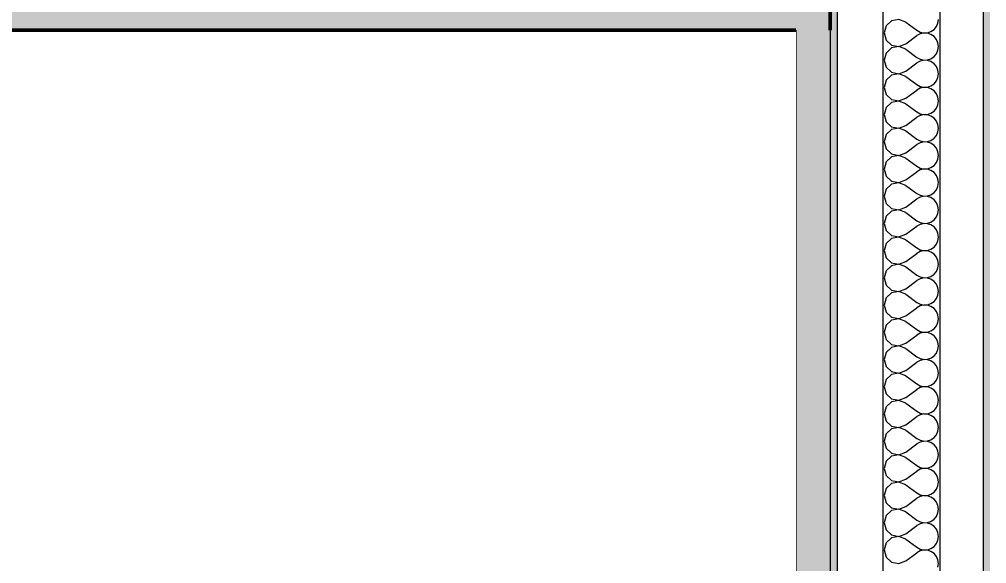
# Model space of a CAD drawing. Header units: millimetres. Extents: x -48147 to 1414029, y -496296 to 18123.
# Drawn here: x 1379177.3 to 1379601, y -475920.1 to -475682 of the extents above; entities that cross this region are included whole.
import ezdxf

# ---------------------------------------------------------------- set-up
doc = ezdxf.new("R2010")
doc.units = ezdxf.units.MM
doc.header["$MEASUREMENT"] = 0
doc.linetypes.add('Wipeout_Contour', pattern=[1000, 0, -1000])
for name, color, linetype in [('New_A-20-M_Ceiling', 7, 'Continuous'), ('New_A-25-M_Wall_Int', 7, 'Continuous'), ('New_A-95-D_1_20', 7, 'Continuous')]:
    doc.layers.add(name, color=color, linetype=linetype)
for name, color, linetype, lineweight, true_color in [('New_A-20-M_Ceiling_Pen_No__107', 7, 'Continuous', 15, 0xa6a6a6), ('New_A-20-M_Ceiling_Pen_No__29', 7, 'Continuous', 50, 0x2a2a2a), ('New_A-25-M_Wall_Int_Pen_No__107', 7, 'Continuous', 15, 0xa6a6a6)]:
    doc.layers.add(name, color=color, linetype=linetype, lineweight=lineweight, true_color=true_color)
doc.layers.add('New_A-25-M_Wall_Int_Pen_No__1', color=7, linetype='Continuous', lineweight=13)
doc.layers.add('New_A-95-D_1_20_Pen_No__1', color=7, linetype='Continuous', lineweight=13)
doc.styles.add('GENERATED_STYLE_1', font='')
doc.styles.get('GENERATED_STYLE_1').set_extended_font_data('Arial')
doc.dimstyles.new('GENERATED_STYLE__4', dxfattribs={"dimtxt": 125, "dimasz": 47.5, "dimexe": 0.18, "dimexo": 50, "dimgap": 0.09, "dimtad": 1, "dimdec": 0, "dimzin": 0, "dimdsep": 46, "dimtxsty": 'GENERATED_STYLE_1', "dimblk": 'ARROWHEAD_2', "dimblk1": 'ARROWHEAD_2', "dimblk2": 'ARROWHEAD_2', "dimcen": 0.09, "dimclrd": 7, "dimclre": 7, "dimclrt": 7, "dimadec": 0, "dimazin": 0, "dimtfac": 1, "dimtdec": 4, "dimtmove": 0, "dimatfit": 3, "dimfxl": 1, "dimtolj": 1, "dimtzin": 0, "dimarcsym": 0})

# ---------------------------------------------------------------- blocks, each defined once
blk = doc.blocks.new('*X200', base_point=(1372879, -490836.73))
at = {"layer": 'New_A-25-M_Wall_Int_Pen_No__107', "linetype": 'Continuous'}
for p, q in [((1379559.35, -475682.6), (1379556.95, -475684.79)), ((1379562.55, -475681.99), (1379559.35, -475682.6)), ((1379565.58, -475683.16), (1379562.55, -475681.99)), ((1379579.64, -475683.6), (1379579.87, -475681.97)), ((1379556.95, -475684.79), (1379556.06, -475687.92)), ((1379565.58, -475683.16), (1379570.35, -475686.73)), ((1379570.35, -475686.73), (1379571.78, -475687.53)), ((1379576.58, -475687.29), (1379577.93, -475686.36)), ((1379577.93, -475686.36), (1379578.98, -475685.1)), ((1379578.98, -475685.1), (1379579.64, -475683.6)), ((1379556.06, -475687.92), (1379556.95, -475691.05)), ((1379556.95, -475691.05), (1379559.35, -475693.25)), ((1379565.58, -475692.68), (1379570.35, -475689.11)), ((1379571.78, -475688.32), (1379570.35, -475689.11)), ((1379571.78, -475687.53), (1379573.38, -475687.9)), ((1379573.38, -475687.95), (1379571.78, -475688.32)), ((1379573.38, -475687.9), (1379575.02, -475687.82)), ((1379575.02, -475688.03), (1379573.38, -475687.95)), ((1379575.02, -475687.82), (1379576.58, -475687.29)), ((1379576.58, -475688.55), (1379575.02, -475688.03)), ((1379577.93, -475689.48), (1379576.58, -475688.55)), ((1379578.98, -475690.75), (1379577.93, -475689.48)), ((1379579.64, -475692.25), (1379578.98, -475690.75)), ((1379559.35, -475694.5), (1379556.95, -475696.7)), ((1379559.35, -475693.25), (1379562.55, -475693.85)), ((1379562.55, -475693.9), (1379559.35, -475694.5)), ((1379562.55, -475693.85), (1379565.58, -475692.68)), ((1379565.58, -475695.07), (1379562.55, -475693.9)), ((1379565.58, -475695.07), (1379570.35, -475698.64)), ((1379579.87, -475693.88), (1379579.64, -475692.25)), ((1379579.64, -475695.5), (1379579.87, -475693.88)), ((1379556.95, -475696.7), (1379556.06, -475699.83)), ((1379570.35, -475698.64), (1379571.78, -475699.43)), ((1379571.78, -475699.43), (1379573.38, -475699.8)), ((1379575.02, -475699.72), (1379576.58, -475699.2)), ((1379576.58, -475699.2), (1379577.93, -475698.27)), ((1379577.93, -475698.27), (1379578.98, -475697)), ((1379578.98, -475697), (1379579.64, -475695.5)), ((1379556.06, -475699.83), (1379556.95, -475702.96)), ((1379556.95, -475702.96), (1379559.35, -475705.15)), ((1379565.58, -475704.59), (1379570.35, -475701.02)), ((1379571.78, -475700.22), (1379570.35, -475701.02)), ((1379573.38, -475699.85), (1379571.78, -475700.22)), ((1379573.38, -475699.8), (1379575.02, -475699.72)), ((1379575.02, -475699.93), (1379573.38, -475699.85)), ((1379576.58, -475700.46), (1379575.02, -475699.93)), ((1379577.93, -475701.39), (1379576.58, -475700.46)), ((1379578.98, -475702.65), (1379577.93, -475701.39)), ((1379579.64, -475704.15), (1379578.98, -475702.65)), ((1379559.35, -475706.41), (1379556.95, -475708.6)), ((1379559.35, -475705.15), (1379562.55, -475705.76)), ((1379562.55, -475705.8), (1379559.35, -475706.41)), ((1379562.55, -475705.76), (1379565.58, -475704.59)), ((1379565.58, -475706.97), (1379562.55, -475705.8)), ((1379565.58, -475706.97), (1379570.35, -475710.54)), ((1379578.98, -475708.91), (1379579.64, -475707.41)), ((1379579.87, -475705.78), (1379579.64, -475704.15)), ((1379579.64, -475707.41), (1379579.87, -475705.78)), ((1379556.95, -475708.6), (1379556.06, -475711.73)), ((1379556.06, -475711.73), (1379556.95, -475714.86)), ((1379570.35, -475710.54), (1379571.78, -475711.34)), ((1379571.78, -475712.13), (1379570.35, -475712.92)), ((1379571.78, -475711.34), (1379573.38, -475711.71)), ((1379573.38, -475711.76), (1379571.78, -475712.13)), ((1379573.38, -475711.71), (1379575.02, -475711.63)), ((1379575.02, -475711.84), (1379573.38, -475711.76)), ((1379575.02, -475711.63), (1379576.58, -475711.1)), ((1379576.58, -475712.36), (1379575.02, -475711.84)), ((1379576.58, -475711.1), (1379577.93, -475710.17)), ((1379577.93, -475710.17), (1379578.98, -475708.91)), ((1379556.95, -475714.86), (1379559.35, -475717.06)), ((1379562.55, -475717.66), (1379565.58, -475716.49)), ((1379565.58, -475716.49), (1379570.35, -475712.92)), ((1379577.93, -475713.29), (1379576.58, -475712.36)), ((1379578.98, -475714.56), (1379577.93, -475713.29)), ((1379579.64, -475716.06), (1379578.98, -475714.56)), ((1379579.87, -475717.68), (1379579.64, -475716.06)), ((1379556.95, -475720.51), (1379556.06, -475723.64)), ((1379559.35, -475718.31), (1379556.95, -475720.51)), ((1379559.35, -475717.06), (1379562.55, -475717.66)), ((1379562.55, -475717.71), (1379559.35, -475718.31)), ((1379565.58, -475718.88), (1379562.55, -475717.71)), ((1379565.58, -475718.88), (1379570.35, -475722.45)), ((1379578.98, -475720.81), (1379579.64, -475719.31)), ((1379579.64, -475719.31), (1379579.87, -475717.68)), ((1379556.06, -475723.64), (1379556.95, -475726.77)), ((1379565.58, -475728.4), (1379570.35, -475724.83)), ((1379570.35, -475722.45), (1379571.78, -475723.24)), ((1379571.78, -475724.03), (1379570.35, -475724.83)), ((1379571.78, -475723.24), (1379573.38, -475723.61)), ((1379573.38, -475723.66), (1379571.78, -475724.03)), ((1379573.38, -475723.61), (1379575.02, -475723.53)), ((1379575.02, -475723.74), (1379573.38, -475723.66)), ((1379575.02, -475723.53), (1379576.58, -475723.01)), ((1379576.58, -475724.27), (1379575.02, -475723.74)), ((1379576.58, -475723.01), (1379577.93, -475722.08)), ((1379577.93, -475725.2), (1379576.58, -475724.27)), ((1379577.93, -475722.08), (1379578.98, -475720.81)), ((1379556.95, -475726.77), (1379559.35, -475728.96)), ((1379559.35, -475728.96), (1379562.55, -475729.57)), ((1379562.55, -475729.57), (1379565.58, -475728.4)), ((1379578.98, -475726.46), (1379577.93, -475725.2)), ((1379579.64, -475727.96), (1379578.98, -475726.46)), ((1379579.87, -475729.59), (1379579.64, -475727.96)), ((1379556.95, -475732.41), (1379556.06, -475735.54)), ((1379559.35, -475730.22), (1379556.95, -475732.41)), ((1379562.55, -475729.61), (1379559.35, -475730.22)), ((1379565.58, -475730.78), (1379562.55, -475729.61)), ((1379565.58, -475730.78), (1379570.35, -475734.35)), ((1379577.93, -475733.98), (1379578.98, -475732.72)), ((1379578.98, -475732.72), (1379579.64, -475731.22)), ((1379579.64, -475731.22), (1379579.87, -475729.59)), ((1379556.06, -475735.54), (1379556.95, -475738.67)), ((1379565.58, -475740.3), (1379570.35, -475736.73)), ((1379570.35, -475734.35), (1379571.78, -475735.15)), ((1379571.78, -475735.94), (1379570.35, -475736.73)), ((1379571.78, -475735.15), (1379573.38, -475735.52)), ((1379573.38, -475735.57), (1379571.78, -475735.94)), ((1379573.38, -475735.52), (1379575.02, -475735.44)), ((1379575.02, -475735.65), (1379573.38, -475735.57)), ((1379575.02, -475735.44), (1379576.58, -475734.91)), ((1379576.58, -475736.17), (1379575.02, -475735.65)), ((1379576.58, -475734.91), (1379577.93, -475733.98)), ((1379577.93, -475737.1), (1379576.58, -475736.17)), ((1379578.98, -475738.36), (1379577.93, -475737.1)), ((1379556.95, -475738.67), (1379559.35, -475740.87)), ((1379559.35, -475740.87), (1379562.55, -475741.47)), ((1379562.55, -475741.52), (1379559.35, -475742.12)), ((1379562.55, -475741.47), (1379565.58, -475740.3)), ((1379565.58, -475742.68), (1379562.55, -475741.52)), ((1379579.64, -475739.87), (1379578.98, -475738.36)), ((1379579.87, -475741.49), (1379579.64, -475739.87)), ((1379579.64, -475743.12), (1379579.87, -475741.49)), ((1379556.95, -475744.32), (1379556.06, -475747.45)), ((1379559.35, -475742.12), (1379556.95, -475744.32)), ((1379565.58, -475742.68), (1379570.35, -475746.26)), ((1379576.58, -475746.82), (1379577.93, -475745.89)), ((1379577.93, -475745.89), (1379578.98, -475744.62)), ((1379578.98, -475744.62), (1379579.64, -475743.12)), ((1379556.06, -475747.45), (1379556.95, -475750.58)), ((1379565.58, -475752.21), (1379570.35, -475748.64)), ((1379570.35, -475746.26), (1379571.78, -475747.05)), ((1379571.78, -475747.84), (1379570.35, -475748.64)), ((1379571.78, -475747.05), (1379573.38, -475747.42)), ((1379573.38, -475747.47), (1379571.78, -475747.84)), ((1379573.38, -475747.42), (1379575.02, -475747.34)), ((1379575.02, -475747.55), (1379573.38, -475747.47)), ((1379575.02, -475747.34), (1379576.58, -475746.82)), ((1379576.58, -475748.08), (1379575.02, -475747.55)), ((1379577.93, -475749.01), (1379576.58, -475748.08)), ((1379578.98, -475750.27), (1379577.93, -475749.01)), ((1379579.64, -475751.77), (1379578.98, -475750.27)), ((1379556.95, -475750.58), (1379559.35, -475752.77)), ((1379559.35, -475754.03), (1379556.95, -475756.22)), ((1379559.35, -475752.77), (1379562.55, -475753.38)), ((1379562.55, -475753.42), (1379559.35, -475754.03)), ((1379562.55, -475753.38), (1379565.58, -475752.21)), ((1379565.58, -475754.59), (1379562.55, -475753.42)), ((1379565.58, -475754.59), (1379570.35, -475758.16)), ((1379579.87, -475753.4), (1379579.64, -475751.77)), ((1379579.64, -475755.03), (1379579.87, -475753.4)), ((1379556.95, -475756.22), (1379556.06, -475759.35)), ((1379570.35, -475758.16), (1379571.78, -475758.96)), ((1379575.02, -475759.25), (1379576.58, -475758.72)), ((1379576.58, -475758.72), (1379577.93, -475757.79)), ((1379577.93, -475757.79), (1379578.98, -475756.53)), ((1379578.98, -475756.53), (1379579.64, -475755.03)), ((1379556.06, -475759.35), (1379556.95, -475762.48)), ((1379556.95, -475762.48), (1379559.35, -475764.68)), ((1379565.58, -475764.11), (1379570.35, -475760.54)), ((1379571.78, -475759.75), (1379570.35, -475760.54)), ((1379571.78, -475758.96), (1379573.38, -475759.33)), ((1379573.38, -475759.38), (1379571.78, -475759.75)), ((1379573.38, -475759.33), (1379575.02, -475759.25)), ((1379575.02, -475759.46), (1379573.38, -475759.38)), ((1379576.58, -475759.98), (1379575.02, -475759.46)), ((1379577.93, -475760.91), (1379576.58, -475759.98)), ((1379578.98, -475762.17), (1379577.93, -475760.91)), ((1379579.64, -475763.68), (1379578.98, -475762.17)), ((1379559.35, -475765.93), (1379556.95, -475768.13)), ((1379559.35, -475764.68), (1379562.55, -475765.28)), ((1379562.55, -475765.33), (1379559.35, -475765.93)), ((1379562.55, -475765.28), (1379565.58, -475764.11)), ((1379565.58, -475766.49), (1379562.55, -475765.33)), ((1379565.58, -475766.49), (1379570.35, -475770.07)), ((1379578.98, -475768.43), (1379579.64, -475766.93)), ((1379579.87, -475765.3), (1379579.64, -475763.68)), ((1379579.64, -475766.93), (1379579.87, -475765.3)), ((1379556.95, -475768.13), (1379556.06, -475771.26)), ((1379556.06, -475771.26), (1379556.95, -475774.39)), ((1379570.35, -475770.07), (1379571.78, -475770.86)), ((1379571.78, -475770.86), (1379573.38, -475771.23)), ((1379573.38, -475771.28), (1379571.78, -475771.65)), ((1379573.38, -475771.23), (1379575.02, -475771.15)), ((1379575.02, -475771.36), (1379573.38, -475771.28)), ((1379575.02, -475771.15), (1379576.58, -475770.63)), ((1379576.58, -475771.88), (1379575.02, -475771.36)), ((1379576.58, -475770.63), (1379577.93, -475769.7)), ((1379577.93, -475769.7), (1379578.98, -475768.43)), ((1379556.95, -475774.39), (1379559.35, -475776.58)), ((1379565.58, -475776.02), (1379570.35, -475772.45)), ((1379571.78, -475771.65), (1379570.35, -475772.45)), ((1379577.93, -475772.81), (1379576.58, -475771.88)), ((1379578.98, -475774.08), (1379577.93, -475772.81)), ((1379579.64, -475775.58), (1379578.98, -475774.08)), ((1379579.87, -475777.21), (1379579.64, -475775.58)), ((1379556.95, -475780.03), (1379556.06, -475783.16)), ((1379559.35, -475777.84), (1379556.95, -475780.03)), ((1379559.35, -475776.58), (1379562.55, -475777.18)), ((1379562.55, -475777.23), (1379559.35, -475777.84)), ((1379562.55, -475777.18), (1379565.58, -475776.02)), ((1379565.58, -475778.4), (1379562.55, -475777.23)), ((1379565.58, -475778.4), (1379570.35, -475781.97)), ((1379578.98, -475780.34), (1379579.64, -475778.84)), ((1379579.64, -475778.84), (1379579.87, -475777.21)), ((1379556.06, -475783.16), (1379556.95, -475786.29)), ((1379570.35, -475781.97), (1379571.78, -475782.77)), ((1379571.78, -475783.56), (1379570.35, -475784.35)), ((1379571.78, -475782.77), (1379573.38, -475783.14)), ((1379573.38, -475783.19), (1379571.78, -475783.56)), ((1379573.38, -475783.14), (1379575.02, -475783.06)), ((1379575.02, -475783.26), (1379573.38, -475783.19)), ((1379575.02, -475783.06), (1379576.58, -475782.53)), ((1379576.58, -475783.79), (1379575.02, -475783.26)), ((1379576.58, -475782.53), (1379577.93, -475781.6)), ((1379577.93, -475784.72), (1379576.58, -475783.79)), ((1379577.93, -475781.6), (1379578.98, -475780.34)), ((1379556.95, -475786.29), (1379559.35, -475788.48)), ((1379559.35, -475788.48), (1379562.55, -475789.09)), ((1379562.55, -475789.09), (1379565.58, -475787.92)), ((1379565.58, -475787.92), (1379570.35, -475784.35)), ((1379578.98, -475785.98), (1379577.93, -475784.72)), ((1379579.64, -475787.49), (1379578.98, -475785.98)), ((1379579.87, -475789.11), (1379579.64, -475787.49)), ((1379556.95, -475791.94), (1379556.06, -475795.07)), ((1379559.35, -475789.74), (1379556.95, -475791.94)), ((1379562.55, -475789.14), (1379559.35, -475789.74)), ((1379565.58, -475790.3), (1379562.55, -475789.14)), ((1379565.58, -475790.3), (1379570.35, -475793.88)), ((1379577.93, -475793.51), (1379578.98, -475792.24)), ((1379578.98, -475792.24), (1379579.64, -475790.74)), ((1379579.64, -475790.74), (1379579.87, -475789.11)), ((1379556.06, -475795.07), (1379556.95, -475798.2)), ((1379565.58, -475799.83), (1379570.35, -475796.26)), ((1379570.35, -475793.88), (1379571.78, -475794.67)), ((1379571.78, -475795.46), (1379570.35, -475796.26)), ((1379571.78, -475794.67), (1379573.38, -475795.04)), ((1379573.38, -475795.09), (1379571.78, -475795.46)), ((1379573.38, -475795.04), (1379575.02, -475794.96)), ((1379575.02, -475795.17), (1379573.38, -475795.09)), ((1379575.02, -475794.96), (1379576.58, -475794.44)), ((1379576.58, -475795.69), (1379575.02, -475795.17)), ((1379576.58, -475794.44), (1379577.93, -475793.51)), ((1379577.93, -475796.62), (1379576.58, -475795.69)), ((1379578.98, -475797.89), (1379577.93, -475796.62)), ((1379556.95, -475798.2), (1379559.35, -475800.39)), ((1379559.35, -475800.39), (1379562.55, -475800.99)), ((1379562.55, -475801.04), (1379559.35, -475801.65)), ((1379562.55, -475800.99), (1379565.58, -475799.83)), ((1379565.58, -475802.21), (1379562.55, -475801.04)), ((1379579.64, -475799.39), (1379578.98, -475797.89)), ((1379579.87, -475801.02), (1379579.64, -475799.39)), ((1379579.64, -475802.64), (1379579.87, -475801.02)), ((1379556.95, -475803.84), (1379556.06, -475806.97)), ((1379559.35, -475801.65), (1379556.95, -475803.84)), ((1379565.58, -475802.21), (1379570.35, -475805.78)), ((1379576.58, -475806.34), (1379577.93, -475805.41)), ((1379577.93, -475805.41), (1379578.98, -475804.15)), ((1379578.98, -475804.15), (1379579.64, -475802.64)), ((1379556.06, -475806.97), (1379556.95, -475810.1)), ((1379565.58, -475811.73), (1379570.35, -475808.16)), ((1379570.35, -475805.78), (1379571.78, -475806.57)), ((1379571.78, -475807.37), (1379570.35, -475808.16)), ((1379571.78, -475806.57), (1379573.38, -475806.95)), ((1379573.38, -475806.99), (1379571.78, -475807.37)), ((1379573.38, -475806.95), (1379575.02, -475806.87)), ((1379575.02, -475807.07), (1379573.38, -475806.99)), ((1379575.02, -475806.87), (1379576.58, -475806.34)), ((1379576.58, -475807.6), (1379575.02, -475807.07)), ((1379577.93, -475808.53), (1379576.58, -475807.6)), ((1379578.98, -475809.79), (1379577.93, -475808.53)), ((1379556.95, -475810.1), (1379559.35, -475812.29)), ((1379559.35, -475813.55), (1379556.95, -475815.75)), ((1379559.35, -475812.29), (1379562.55, -475812.9)), ((1379562.55, -475812.95), (1379559.35, -475813.55)), ((1379562.55, -475812.9), (1379565.58, -475811.73)), ((1379565.58, -475814.11), (1379562.55, -475812.95)), ((1379579.64, -475811.3), (1379578.98, -475809.79)), ((1379579.87, -475812.92), (1379579.64, -475811.3)), ((1379579.64, -475814.55), (1379579.87, -475812.92)), ((1379556.95, -475815.75), (1379556.06, -475818.88)), ((1379565.58, -475814.11), (1379570.35, -475817.68)), ((1379570.35, -475817.68), (1379571.78, -475818.48)), ((1379576.58, -475818.25), (1379577.93, -475817.32)), ((1379577.93, -475817.32), (1379578.98, -475816.05)), ((1379578.98, -475816.05), (1379579.64, -475814.55)), ((1379556.06, -475818.88), (1379556.95, -475822)), ((1379556.95, -475822), (1379559.35, -475824.2)), ((1379565.58, -475823.64), (1379570.35, -475820.07)), ((1379571.78, -475819.27), (1379570.35, -475820.07)), ((1379571.78, -475818.48), (1379573.38, -475818.85)), ((1379573.38, -475818.9), (1379571.78, -475819.27)), ((1379573.38, -475818.85), (1379575.02, -475818.77)), ((1379575.02, -475818.98), (1379573.38, -475818.9)), ((1379575.02, -475818.77), (1379576.58, -475818.25)), ((1379576.58, -475819.5), (1379575.02, -475818.98)), ((1379577.93, -475820.43), (1379576.58, -475819.5)), ((1379578.98, -475821.7), (1379577.93, -475820.43)), ((1379579.64, -475823.2), (1379578.98, -475821.7)), ((1379559.35, -475825.46), (1379556.95, -475827.65)), ((1379559.35, -475824.2), (1379562.55, -475824.8)), ((1379562.55, -475824.85), (1379559.35, -475825.46)), ((1379562.55, -475824.8), (1379565.58, -475823.64)), ((1379565.58, -475826.02), (1379562.55, -475824.85)), ((1379565.58, -475826.02), (1379570.35, -475829.59)), ((1379578.98, -475827.96), (1379579.64, -475826.45)), ((1379579.87, -475824.83), (1379579.64, -475823.2)), ((1379579.64, -475826.45), (1379579.87, -475824.83)), ((1379556.95, -475827.65), (1379556.06, -475830.78)), ((1379556.06, -475830.78), (1379556.95, -475833.91)), ((1379570.35, -475829.59), (1379571.78, -475830.38)), ((1379571.78, -475830.38), (1379573.38, -475830.76)), ((1379573.38, -475830.8), (1379571.78, -475831.18)), ((1379573.38, -475830.76), (1379575.02, -475830.68)), ((1379575.02, -475830.88), (1379573.38, -475830.8)), ((1379575.02, -475830.68), (1379576.58, -475830.15)), ((1379576.58, -475831.41), (1379575.02, -475830.88)), ((1379576.58, -475830.15), (1379577.93, -475829.22)), ((1379577.93, -475829.22), (1379578.98, -475827.96)), ((1379556.95, -475833.91), (1379559.35, -475836.1)), ((1379565.58, -475835.54), (1379570.35, -475831.97)), ((1379571.78, -475831.18), (1379570.35, -475831.97)), ((1379577.93, -475832.34), (1379576.58, -475831.41)), ((1379578.98, -475833.6), (1379577.93, -475832.34)), ((1379579.64, -475835.11), (1379578.98, -475833.6)), ((1379579.87, -475836.73), (1379579.64, -475835.11)), ((1379559.35, -475837.36), (1379556.95, -475839.56)), ((1379559.35, -475836.1), (1379562.55, -475836.71)), ((1379562.55, -475836.76), (1379559.35, -475837.36)), ((1379562.55, -475836.71), (1379565.58, -475835.54)), ((1379565.58, -475837.92), (1379562.55, -475836.76)), ((1379565.58, -475837.92), (1379570.35, -475841.49)), ((1379578.98, -475839.86), (1379579.64, -475838.36)), ((1379579.64, -475838.36), (1379579.87, -475836.73)), ((1379556.95, -475839.56), (1379556.06, -475842.68)), ((1379556.06, -475842.68), (1379556.95, -475845.81)), ((1379570.35, -475841.49), (1379571.78, -475842.29)), ((1379571.78, -475843.08), (1379570.35, -475843.88)), ((1379571.78, -475842.29), (1379573.38, -475842.66)), ((1379573.38, -475842.71), (1379571.78, -475843.08)), ((1379573.38, -475842.66), (1379575.02, -475842.58)), ((1379575.02, -475842.79), (1379573.38, -475842.71)), ((1379575.02, -475842.58), (1379576.58, -475842.06)), ((1379576.58, -475843.31), (1379575.02, -475842.79)), ((1379576.58, -475842.06), (1379577.93, -475841.13)), ((1379577.93, -475844.24), (1379576.58, -475843.31)), ((1379577.93, -475841.13), (1379578.98, -475839.86)), ((1379556.95, -475845.81), (1379559.35, -475848.01)), ((1379562.55, -475848.61), (1379565.58, -475847.45)), ((1379565.58, -475847.45), (1379570.35, -475843.88)), ((1379578.98, -475845.51), (1379577.93, -475844.24)), ((1379579.64, -475847.01), (1379578.98, -475845.51)), ((1379579.87, -475848.64), (1379579.64, -475847.01)), ((1379556.95, -475851.46), (1379556.06, -475854.59)), ((1379559.35, -475849.27), (1379556.95, -475851.46)), ((1379559.35, -475848.01), (1379562.55, -475848.61)), ((1379562.55, -475848.66), (1379559.35, -475849.27)), ((1379565.58, -475849.83), (1379562.55, -475848.66)), ((1379565.58, -475849.83), (1379570.35, -475853.4)), ((1379577.93, -475853.03), (1379578.98, -475851.77)), ((1379578.98, -475851.77), (1379579.64, -475850.26)), ((1379579.64, -475850.26), (1379579.87, -475848.64)), ((1379556.06, -475854.59), (1379556.95, -475857.72)), ((1379565.58, -475859.35), (1379570.35, -475855.78)), ((1379570.35, -475853.4), (1379571.78, -475854.19)), ((1379571.78, -475854.99), (1379570.35, -475855.78)), ((1379571.78, -475854.19), (1379573.38, -475854.57)), ((1379573.38, -475854.61), (1379571.78, -475854.99)), ((1379573.38, -475854.57), (1379575.02, -475854.49)), ((1379575.02, -475854.69), (1379573.38, -475854.61)), ((1379575.02, -475854.49), (1379576.58, -475853.96)), ((1379576.58, -475855.22), (1379575.02, -475854.69)), ((1379576.58, -475853.96), (1379577.93, -475853.03)), ((1379577.93, -475856.15), (1379576.58, -475855.22)), ((1379578.98, -475857.41), (1379577.93, -475856.15)), ((1379556.95, -475857.72), (1379559.35, -475859.91)), ((1379559.35, -475859.91), (1379562.55, -475860.52)), ((1379562.55, -475860.52), (1379565.58, -475859.35)), ((1379579.64, -475858.92), (1379578.98, -475857.41)), ((1379579.87, -475860.54), (1379579.64, -475858.92)), ((1379579.64, -475862.17), (1379579.87, -475860.54)), ((1379556.95, -475863.36), (1379556.06, -475866.49)), ((1379559.35, -475861.17), (1379556.95, -475863.36)), ((1379562.55, -475860.57), (1379559.35, -475861.17)), ((1379565.58, -475861.73), (1379562.55, -475860.57)), ((1379565.58, -475861.73), (1379570.35, -475865.3)), ((1379577.93, -475864.94), (1379578.98, -475863.67)), ((1379578.98, -475863.67), (1379579.64, -475862.17)), ((1379556.06, -475866.49), (1379556.95, -475869.62)), ((1379565.58, -475871.26), (1379570.35, -475867.68)), ((1379570.35, -475865.3), (1379571.78, -475866.1)), ((1379571.78, -475866.89), (1379570.35, -475867.68)), ((1379571.78, -475866.1), (1379573.38, -475866.47)), ((1379573.38, -475866.52), (1379571.78, -475866.89)), ((1379573.38, -475866.47), (1379575.02, -475866.39)), ((1379575.02, -475866.6), (1379573.38, -475866.52)), ((1379575.02, -475866.39), (1379576.58, -475865.87)), ((1379576.58, -475867.12), (1379575.02, -475866.6)), ((1379576.58, -475865.87), (1379577.93, -475864.94)), ((1379577.93, -475868.05), (1379576.58, -475867.12)), ((1379578.98, -475869.32), (1379577.93, -475868.05)), ((1379556.95, -475869.62), (1379559.35, -475871.82)), ((1379559.35, -475873.08), (1379556.95, -475875.27)), ((1379559.35, -475871.82), (1379562.55, -475872.42)), ((1379562.55, -475872.47), (1379559.35, -475873.08)), ((1379562.55, -475872.42), (1379565.58, -475871.26)), ((1379565.58, -475873.64), (1379562.55, -475872.47)), ((1379579.64, -475870.82), (1379578.98, -475869.32)), ((1379579.87, -475872.45), (1379579.64, -475870.82)), ((1379579.64, -475874.07), (1379579.87, -475872.45)), ((1379556.95, -475875.27), (1379556.06, -475878.4)), ((1379565.58, -475873.64), (1379570.35, -475877.21)), ((1379570.35, -475877.21), (1379571.78, -475878)), ((1379576.58, -475877.77), (1379577.93, -475876.84)), ((1379577.93, -475876.84), (1379578.98, -475875.58)), ((1379578.98, -475875.58), (1379579.64, -475874.07)), ((1379556.06, -475878.4), (1379556.95, -475881.53)), ((1379556.95, -475881.53), (1379559.35, -475883.72)), ((1379565.58, -475883.16), (1379570.35, -475879.59)), ((1379571.78, -475878.79), (1379570.35, -475879.59)), ((1379571.78, -475878), (1379573.38, -475878.38)), ((1379573.38, -475878.42), (1379571.78, -475878.79)), ((1379573.38, -475878.38), (1379575.02, -475878.3)), ((1379575.02, -475878.5), (1379573.38, -475878.42)), ((1379575.02, -475878.3), (1379576.58, -475877.77)), ((1379576.58, -475879.03), (1379575.02, -475878.5)), ((1379577.93, -475879.96), (1379576.58, -475879.03)), ((1379578.98, -475881.22), (1379577.93, -475879.96)), ((1379579.64, -475882.72), (1379578.98, -475881.22)), ((1379559.35, -475884.98), (1379556.95, -475887.17)), ((1379559.35, -475883.72), (1379562.55, -475884.33)), ((1379562.55, -475884.38), (1379559.35, -475884.98)), ((1379562.55, -475884.33), (1379565.58, -475883.16)), ((1379565.58, -475885.54), (1379562.55, -475884.38)), ((1379565.58, -475885.54), (1379570.35, -475889.11)), ((1379579.87, -475884.35), (1379579.64, -475882.72)), ((1379579.64, -475885.98), (1379579.87, -475884.35)), ((1379556.95, -475887.17), (1379556.06, -475890.3)), ((1379570.35, -475889.11), (1379571.78, -475889.91)), ((1379571.78, -475889.91), (1379573.38, -475890.28)), ((1379573.38, -475890.28), (1379575.02, -475890.2)), ((1379575.02, -475890.2), (1379576.58, -475889.68)), ((1379576.58, -475889.68), (1379577.93, -475888.75)), ((1379577.93, -475888.75), (1379578.98, -475887.48)), ((1379578.98, -475887.48), (1379579.64, -475885.98)), ((1379556.06, -475890.3), (1379556.95, -475893.43)), ((1379556.95, -475893.43), (1379559.35, -475895.63)), ((1379565.58, -475895.07), (1379570.35, -475891.49)), ((1379571.78, -475890.7), (1379570.35, -475891.49)), ((1379573.38, -475890.33), (1379571.78, -475890.7)), ((1379575.02, -475890.41), (1379573.38, -475890.33)), ((1379576.58, -475890.93), (1379575.02, -475890.41)), ((1379577.93, -475891.86), (1379576.58, -475890.93)), ((1379578.98, -475893.13), (1379577.93, -475891.86)), ((1379579.64, -475894.63), (1379578.98, -475893.13)), ((1379559.35, -475896.88), (1379556.95, -475899.08)), ((1379559.35, -475895.63), (1379562.55, -475896.23)), ((1379562.55, -475896.28), (1379559.35, -475896.88)), ((1379562.55, -475896.23), (1379565.58, -475895.07)), ((1379565.58, -475897.45), (1379562.55, -475896.28)), ((1379565.58, -475897.45), (1379570.35, -475901.02)), ((1379578.98, -475899.39), (1379579.64, -475897.88)), ((1379579.87, -475896.26), (1379579.64, -475894.63)), ((1379579.64, -475897.88), (1379579.87, -475896.26)), ((1379556.95, -475899.08), (1379556.06, -475902.21)), ((1379556.06, -475902.21), (1379556.95, -475905.34)), ((1379570.35, -475901.02), (1379571.78, -475901.81)), ((1379571.78, -475902.6), (1379570.35, -475903.4)), ((1379571.78, -475901.81), (1379573.38, -475902.18)), ((1379573.38, -475902.23), (1379571.78, -475902.6)), ((1379573.38, -475902.18), (1379575.02, -475902.1)), ((1379575.02, -475902.31), (1379573.38, -475902.23)), ((1379575.02, -475902.1), (1379576.58, -475901.58)), ((1379576.58, -475902.84), (1379575.02, -475902.31)), ((1379576.58, -475901.58), (1379577.93, -475900.65)), ((1379577.93, -475903.77), (1379576.58, -475902.84)), ((1379577.93, -475900.65), (1379578.98, -475899.39)), ((1379556.95, -475905.34), (1379559.35, -475907.53)), ((1379562.55, -475908.14), (1379565.58, -475906.97)), ((1379565.58, -475906.97), (1379570.35, -475903.4)), ((1379578.98, -475905.03), (1379577.93, -475903.77)), ((1379579.64, -475906.53), (1379578.98, -475905.03)), ((1379579.87, -475908.16), (1379579.64, -475906.53)), ((1379556.95, -475910.98), (1379556.06, -475914.11)), ((1379559.35, -475908.79), (1379556.95, -475910.98)), ((1379559.35, -475907.53), (1379562.55, -475908.14)), ((1379562.55, -475908.19), (1379559.35, -475908.79)), ((1379565.58, -475909.35), (1379562.55, -475908.19)), ((1379565.58, -475909.35), (1379570.35, -475912.92)), ((1379577.93, -475912.55), (1379578.98, -475911.29)), ((1379578.98, -475911.29), (1379579.64, -475909.79)), ((1379579.64, -475909.79), (1379579.87, -475908.16)), ((1379556.06, -475914.11), (1379556.95, -475917.24)), ((1379565.58, -475918.88), (1379570.35, -475915.3)), ((1379570.35, -475912.92), (1379571.78, -475913.72)), ((1379571.78, -475914.51), (1379570.35, -475915.3)), ((1379571.78, -475913.72), (1379573.38, -475914.09)), ((1379573.38, -475914.14), (1379571.78, -475914.51)), ((1379573.38, -475914.09), (1379575.02, -475914.01)), ((1379575.02, -475914.22), (1379573.38, -475914.14)), ((1379575.02, -475914.01), (1379576.58, -475913.48)), ((1379576.58, -475914.74), (1379575.02, -475914.22)), ((1379576.58, -475913.48), (1379577.93, -475912.55)), ((1379577.93, -475915.67), (1379576.58, -475914.74)), ((1379556.95, -475917.24), (1379559.35, -475919.44)), ((1379559.35, -475919.44), (1379562.55, -475920.04)), ((1379562.55, -475920.04), (1379565.58, -475918.88)), ((1379578.98, -475916.94), (1379577.93, -475915.67)), ((1379579.64, -475918.44), (1379578.98, -475916.94)), ((1379579.87, -475920.07), (1379579.64, -475918.44)), ((1379579.64, -475921.69), (1379579.87, -475920.07))]:
    blk.add_line(p, q, dxfattribs=at)
blk = doc.blocks.new('Section Elem_175_2', base_point=(1372879, -490836.73))
at = {"layer": 'New_A-25-M_Wall_Int_Pen_No__107', "linetype": 'Continuous', "lineweight": 0, "true_color": 0x535353}
blk.add_hatch(color=251, dxfattribs=at).paths.add_polyline_path([(1379532.46, -475661.73), (1379532.46, -475686.73), (1379532.46, -476586.73), (1379535.46, -476586.73), (1379535.46, -474813.61), (1379532.46, -474813.61)])
at = {"layer": 'New_A-25-M_Wall_Int_Pen_No__107', "linetype": 'Continuous'}
blk.add_hatch(color=256, dxfattribs=at).paths.add_polyline_path([(1379532.46, -475686.73), (1379517.46, -475686.73), (1379517.46, -476586.73), (1379532.46, -476586.73)])
at = {"layer": 'New_A-25-M_Wall_Int_Pen_No__1', "linetype": 'Continuous'}
for p, q in [((1379517.46, -475686.73), (1379517.46, -476586.73)), ((1379532.46, -475686.73), (1379532.46, -476586.73))]:
    blk.add_line(p, q, dxfattribs=at)
at = {"color": 254, "linetype": 'Wipeout_Contour', "lineweight": 0, "ltscale": 5837036.294986662}
blk.add_wipeout([(1379535.46, -476586.73), (1379555.46, -476586.73), (1379555.46, -474813.61), (1379535.46, -474813.61)], dxfattribs=at).dxf.layer = 'New_A-25-M_Wall_Int'
at = {"layer": 'New_A-25-M_Wall_Int_Pen_No__1', "linetype": 'Continuous'}
blk.add_line((1379535.46, -474813.61), (1379535.46, -476586.73), dxfattribs=at)
at = {"color": 254, "linetype": 'Wipeout_Contour', "lineweight": 0, "ltscale": 5837121.378725396}
blk.add_wipeout([(1379555.46, -476586.73), (1379580.46, -476586.73), (1379580.46, -474813.61), (1379555.46, -474813.61)], dxfattribs=at).dxf.layer = 'New_A-25-M_Wall_Int'
at = {"layer": 'New_A-25-M_Wall_Int_Pen_No__1', "linetype": 'Continuous'}
blk.add_line((1379555.46, -474813.61), (1379555.46, -476586.73), dxfattribs=at)
at = {"layer": 'New_A-25-M_Wall_Int'}
blk.add_blockref('*X200', (1372879, -490836.73), dxfattribs=at)
at = {"color": 254, "linetype": 'Wipeout_Contour', "lineweight": 0, "ltscale": 5837204.571837042}
blk.add_wipeout([(1379580.46, -476586.73), (1379599.46, -476586.73), (1379599.46, -474813.61), (1379580.46, -474813.61)], dxfattribs=at).dxf.layer = 'New_A-25-M_Wall_Int'
at = {"layer": 'New_A-25-M_Wall_Int_Pen_No__107', "linetype": 'Continuous', "lineweight": 0, "true_color": 0x535353}
blk.add_hatch(color=251, dxfattribs=at).paths.add_polyline_path([(1379599.46, -476586.73), (1379602.46, -476586.73), (1379602.46, -474813.61), (1379599.46, -474813.61)])
at = {"layer": 'New_A-25-M_Wall_Int_Pen_No__1', "linetype": 'Continuous'}
for p, q in [((1379580.46, -474813.61), (1379580.46, -476586.73)), ((1379599.46, -474813.61), (1379599.46, -476586.73))]:
    blk.add_line(p, q, dxfattribs=at)
blk = doc.blocks.new('Section Elem_267_2', base_point=(1372879, -490836.73))
at = {"color": 254, "linetype": 'Wipeout_Contour', "lineweight": 0, "ltscale": 24801462.45316929}
blk.add_wipeout([(1379517.46, -475003.15), (1377466.91, -475003.15), (1377466.91, -478686.73), (1377656.39, -478686.73), (1377656.39, -476228.73), (1379166.39, -476228.73), (1379166.39, -478686.73), (1379517.46, -478686.73), (1379517.46, -478611.73), (1379501.47, -478611.73), (1379501.47, -476577.73), (1379501.47, -476511.73), (1379517.46, -476511.73), (1379517.46, -475686.73), (1377473.06, -475686.73), (1377473.06, -475661.73), (1379517.46, -475661.73)], dxfattribs=at).dxf.layer = 'New_A-25-M_Wall_Int'
blk = doc.blocks.new('Section Elem_347_2', base_point=(1372879, -490836.73))
at = {"layer": 'New_A-20-M_Ceiling_Pen_No__107', "linetype": 'Continuous'}
blk.add_hatch(color=256, dxfattribs=at).paths.add_polyline_path([(1379532.46, -475661.73), (1377473.06, -475661.73), (1377473.06, -475686.73), (1379532.46, -475686.73)])
at = {"layer": 'New_A-20-M_Ceiling_Pen_No__29', "linetype": 'Continuous'}
for p, q in [((1379532.46, -475661.73), (1379532.46, -475686.73)), ((1379517.46, -475686.73), (1377473.06, -475686.73))]:
    blk.add_line(p, q, dxfattribs=at)
blk = doc.blocks.new('*D779', base_point=(1372879, -490836.73))
at = {"layer": 'New_A-95-D_1_20_Pen_No__1', "linetype": 'Continuous'}
for p, q in [((1367392.19, -475086.73), (1367392.19, -475056.17)), ((1367423.44, -475104.77), (1367360.94, -475068.69)), ((1367943.06, -475086.73), (1367345.32, -475086.73)), ((1367392.19, -478686.73), (1367392.19, -475086.73)), ((1367360.94, -478668.69), (1367423.44, -478704.77)), ((1367439.07, -478686.73), (1367345.32, -478686.73))]:
    blk.add_line(p, q, dxfattribs=at)
at = {"layer": 'New_A-95-D_1_20_Pen_No__1', "insert": (1367367.19, -477101.23), "char_height": 125, "attachment_point": 7, "rotation": 90, "style": 'GENERATED_STYLE_1'}
blk.add_mtext('\\A1;{\\fArial|b0|i0|c0|p34;3,600}', dxfattribs=at)
blk = doc.blocks.new('ARROWHEAD_2')
at = {"color": 0, "linetype": 'Continuous', "lineweight": 0}
for p, q in [((-0.3781, -0.655), (0.3781, 0.655)), ((0, 0), (-1, 0))]:
    blk.add_line(p, q, dxfattribs=at)

msp = doc.modelspace()

# ---------------------------------------------------------------- block references
at = {"layer": 'New_A-25-M_Wall_Int'}
msp.add_blockref('Section Elem_175_2', (1372879, -490836.73), dxfattribs=at)

# ---------------------------------------------------------------- next in the draw order: block references
msp.add_blockref('Section Elem_267_2', (1372879, -490836.73), dxfattribs=at)

# ---------------------------------------------------------------- next in the draw order: block references
at = {"layer": 'New_A-20-M_Ceiling'}
msp.add_blockref('Section Elem_347_2', (1372879, -490836.73), dxfattribs=at)

# ---------------------------------------------------------------- next in the draw order: dimensions: what is measured, and where the dimension line sits
at = {"layer": 'New_A-95-D_1_20', "linetype": 'Continuous'}
dim = msp.add_linear_dim(base=(1367392.19, -475086.73), p1=(1383128.04, -478686.73), p2=(1367993.06, -475086.73), angle=90, dimstyle='GENERATED_STYLE__4', dxfattribs=at)
dim.commit()
dim.dimension.update_dxf_attribs({"geometry": '*D779', "text_midpoint": (1367304.69, -476864.08), "dimtype": 160, "text_rotation": 90})

doc.saveas('drawing.dxf')
